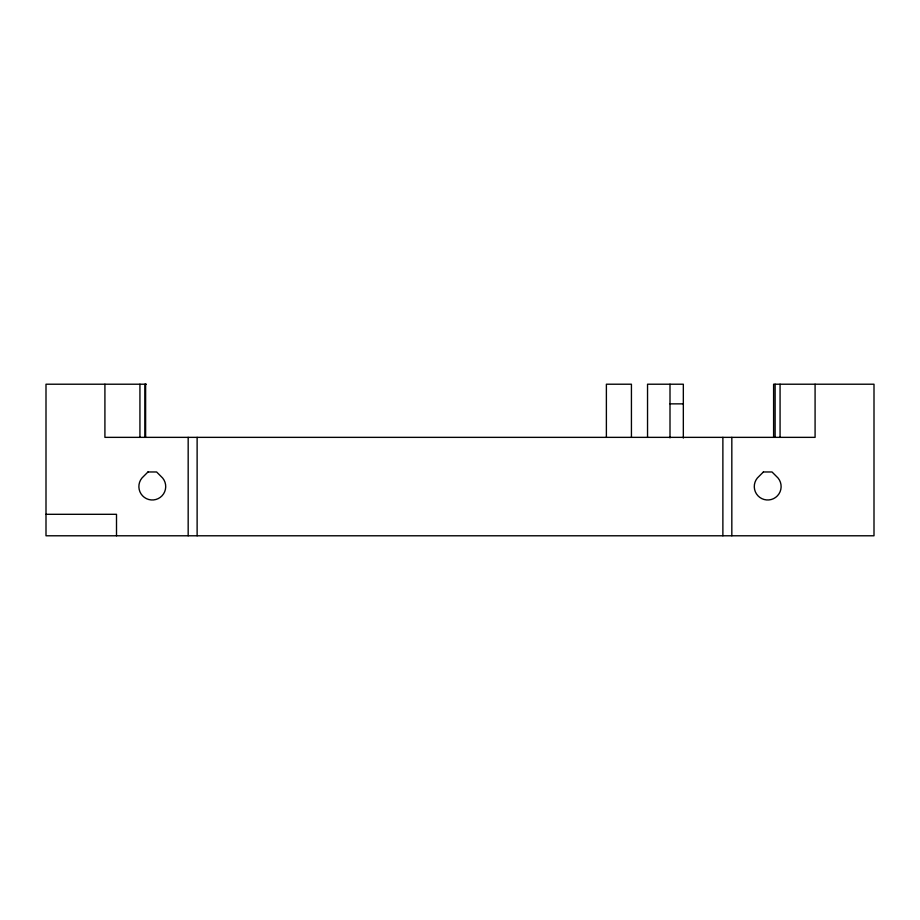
<?xml version="1.0" encoding="UTF-8"?>
<svg xmlns="http://www.w3.org/2000/svg" width="920" height="920" viewBox="0 0 920 920"><rect width="100%" height="100%" fill="white"/><g stroke="black" fill="none" stroke-linecap="round" stroke-linejoin="round"><path stroke-width="1.38" d="M146.395 384.215L46 384.215L46 535.785L874 535.785L874 384.215L773.605 384.215L773.605 437.356M670.001 403.857L683.33 403.857M46 514.303L116.506 514.303L116.506 535.785M815.085 384.215L815.085 437.356L104.914 437.356L104.914 384.215M780.068 384.215L780.068 437.356M775.123 384.215L775.123 437.356M731.825 437.356L731.825 535.785M722.879 437.356L722.879 535.785M683.33 438.058L683.33 384.215L647.542 384.215L647.542 437.356M670.001 384.215L670.001 437.851M631.431 437.356L631.431 384.215L606.383 384.215L606.383 437.356M197.121 437.356L197.121 535.785M188.174 437.356L188.174 535.785M145.624 384.215L145.624 437.356M144.877 384.215L144.877 437.356M139.932 384.215L139.932 437.356M147.982 471.971L143.669 476.284A13.42 13.42 0 0 0 142.531 495.776A13.42 13.42 0 0 0 162.058 495.776A13.42 13.42 0 0 0 160.919 476.284L156.607 471.971L147.982 471.971M763.393 471.971L759.081 476.284A13.42 13.42 0 0 0 757.942 495.776A13.42 13.42 0 0 0 777.469 495.776A13.42 13.42 0 0 0 776.331 476.284L772.018 471.971L763.393 471.971"/></g></svg>
